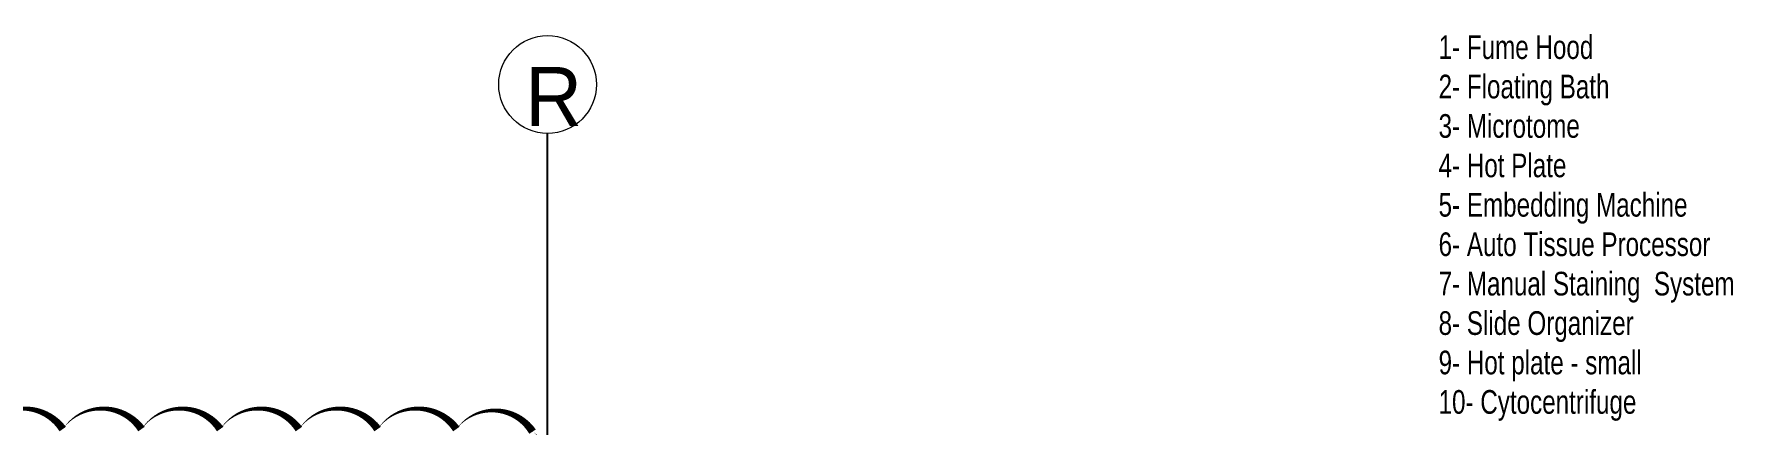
# Model space of a CAD drawing. Header units: metres. Extents: x 75097 to 220695, y -1557923 to -1361206.
# Drawn here: x 205363 to 219753, y -1453658 to -1450352 of the extents above; entities that cross this region are included whole.
import ezdxf

# ---------------------------------------------------------------- set-up
doc = ezdxf.new("R2010")
doc.units = ezdxf.units.M
doc.layers.get('0').update_dxf_attribs({"lineweight": 0})
doc.layers.add('A-100 - Copy$0$axes', color=8, linetype='Continuous')
for name, color, linetype, lineweight in [('A-100 - Copy$0$AxisBalloons_2', 8, 'Continuous', 0), ('A-100 - Copy$0$Medical Equipment and Furniture', 8, 'Continuous', 0), ('A-100 - Copy$0$TEXT', 8, 'Continuous', 0)]:
    doc.layers.add(name, color=color, linetype=linetype, lineweight=lineweight)
doc.layers.add('REV 01', color=7, linetype='Continuous', lineweight=0, true_color=0xe41b4d)
doc.styles.add('A-100 - Copy$0$Standard', font='GOTHIC.TTF')
doc.styles.add('A-100 - Copy$0$X3G_ENTITY_2587EA', font='swisscl.ttf', dxfattribs={"height": 200})

# ---------------------------------------------------------------- blocks, each defined once
blk = doc.blocks.new('A-100 - Copy')
at = {"layer": 'A-100 - Copy$0$axes'}
blk.add_line((209713.3, -1477297.4, 0), (209713.3, -1451192.7, 0), dxfattribs=at)
blk.add_line((209713.3, -1477297.4, 0), (209713.3, -1451192.7, 0), dxfattribs=at)
at = {"layer": 'A-100 - Copy$0$AxisBalloons_2'}
blk.add_circle((209713.3, -1450778.8, 0), 413.9, dxfattribs=at)
at = {"layer": 'A-100 - Copy$0$Medical Equipment and Furniture', "insert": (219047, -1450362.5, 0), "char_height": 200, "width": 3575.279, "attachment_point": 2, "style": 'A-100 - Copy$0$X3G_ENTITY_2587EA'}
blk.add_mtext('\\pxql;1- Fume Hood\\P2- Floating Bath\\P3- Microtome\\P4- Hot Plate\\P5- Embedding Machine\\P6- Auto Tissue Processor\\P7- Manual Staining  System\\P8- Slide Organizer\\P9- Hot plate - small\\P10- Cytocentrifuge', dxfattribs=at)
at = {"layer": 'A-100 - Copy$0$TEXT', "insert": (209522.6, -1450631, 0), "char_height": 500, "attachment_point": 1, "style": 'A-100 - Copy$0$Standard'}
blk.add_mtext_dynamic_manual_height_columns('R', width=500, gutter_width=1, heights=[0], dxfattribs=at)

msp = doc.modelspace()

# ---------------------------------------------------------------- block references
msp.add_blockref('A-100 - Copy', (0, 0))

# ---------------------------------------------------------------- next in the draw order: linework, layer by layer
at = {"layer": 'REV 01', "color": 3}
msp.add_lwpolyline([(204940.4, -1453692.7, 0, 66.7, -0.5205671), (205607.1, -1453692.7, 0, 66.7, -0.5205671), (206273.8, -1453692.7, 0, 66.7, -0.5205671), (206940.4, -1453692.7, 0, 66.7, -0.5205671), (207607.1, -1453692.7, 0, 66.7, -0.5205671), (208273.8, -1453692.7, 0, 66.7, -0.5205671), (208940.5, -1453692.7, 0, 66.7, -0.5205671), (209585.8, -1453714.3, 0, 66.7, -0.5205671), (209596.1, -1454380.9, 0, 66.7, -0.5205671), (209606.5, -1455047.5, 0, 66.7, -0.5205671), (209616.8, -1455714.1, 0, 66.7, -0.5205671), (209627.1, -1456380.7, 0, 66.7, -0.5205671), (209637.4, -1457047.3, 0, 66.7, -0.5205671), (209647.7, -1457713.9, 0, 66.7, -0.5205671), (209658, -1458380.5, 0, 66.7, -0.5205671), (209668.3, -1459047.1, 0, 66.7, -0.5205671), (209678.6, -1459713.7, 0, 66.7, -0.5205671), (209688.9, -1460380.3, 0, 66.7, -0.5205671), (209699.2, -1461046.9, 0, 66.7, -0.5205671), (209709.5, -1461713.5, 0, 66.7, -0.5205671), (209719.8, -1462380.1, 0, 66.7, -0.5205671), (209730.1, -1463046.8, 0, 66.7, -0.5205671), (209740.4, -1463713.4, 0, 66.7, -0.5205671), (209750.8, -1464380, 0, 66.7, -0.5205671)], format="xyseb", dxfattribs=at)

doc.saveas('drawing.dxf')
